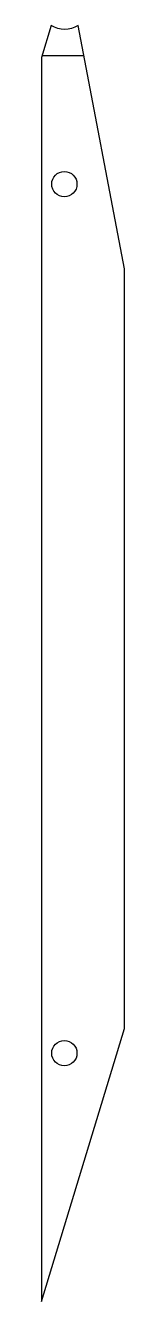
# Model space of a CAD drawing. Extents: x 500 to 520, y 626 to 934.
import ezdxf

# ---------------------------------------------------------------- set-up
doc = ezdxf.new("R2010")
doc.units = 0
doc.layers.get('0').update_dxf_attribs({"linetype": 'CONTINUOUS'})

msp = doc.modelspace()

# ---------------------------------------------------------------- linework, layer by layer
msp.add_line((500.34, 926.95), (510.4, 926.95))
msp.add_lwpolyline([(502.56, 934.22), (500.21, 926.52), (500.21, 625.9), (520.21, 691.9), (520.21, 875.4), (509.02, 934.22, -0.287837), (502.56, 934.22)], format="xyb")
for centre in [(505.71, 895.9), (505.71, 685.9)]:
    msp.add_circle(centre, 3.05)

doc.saveas('drawing.dxf')
